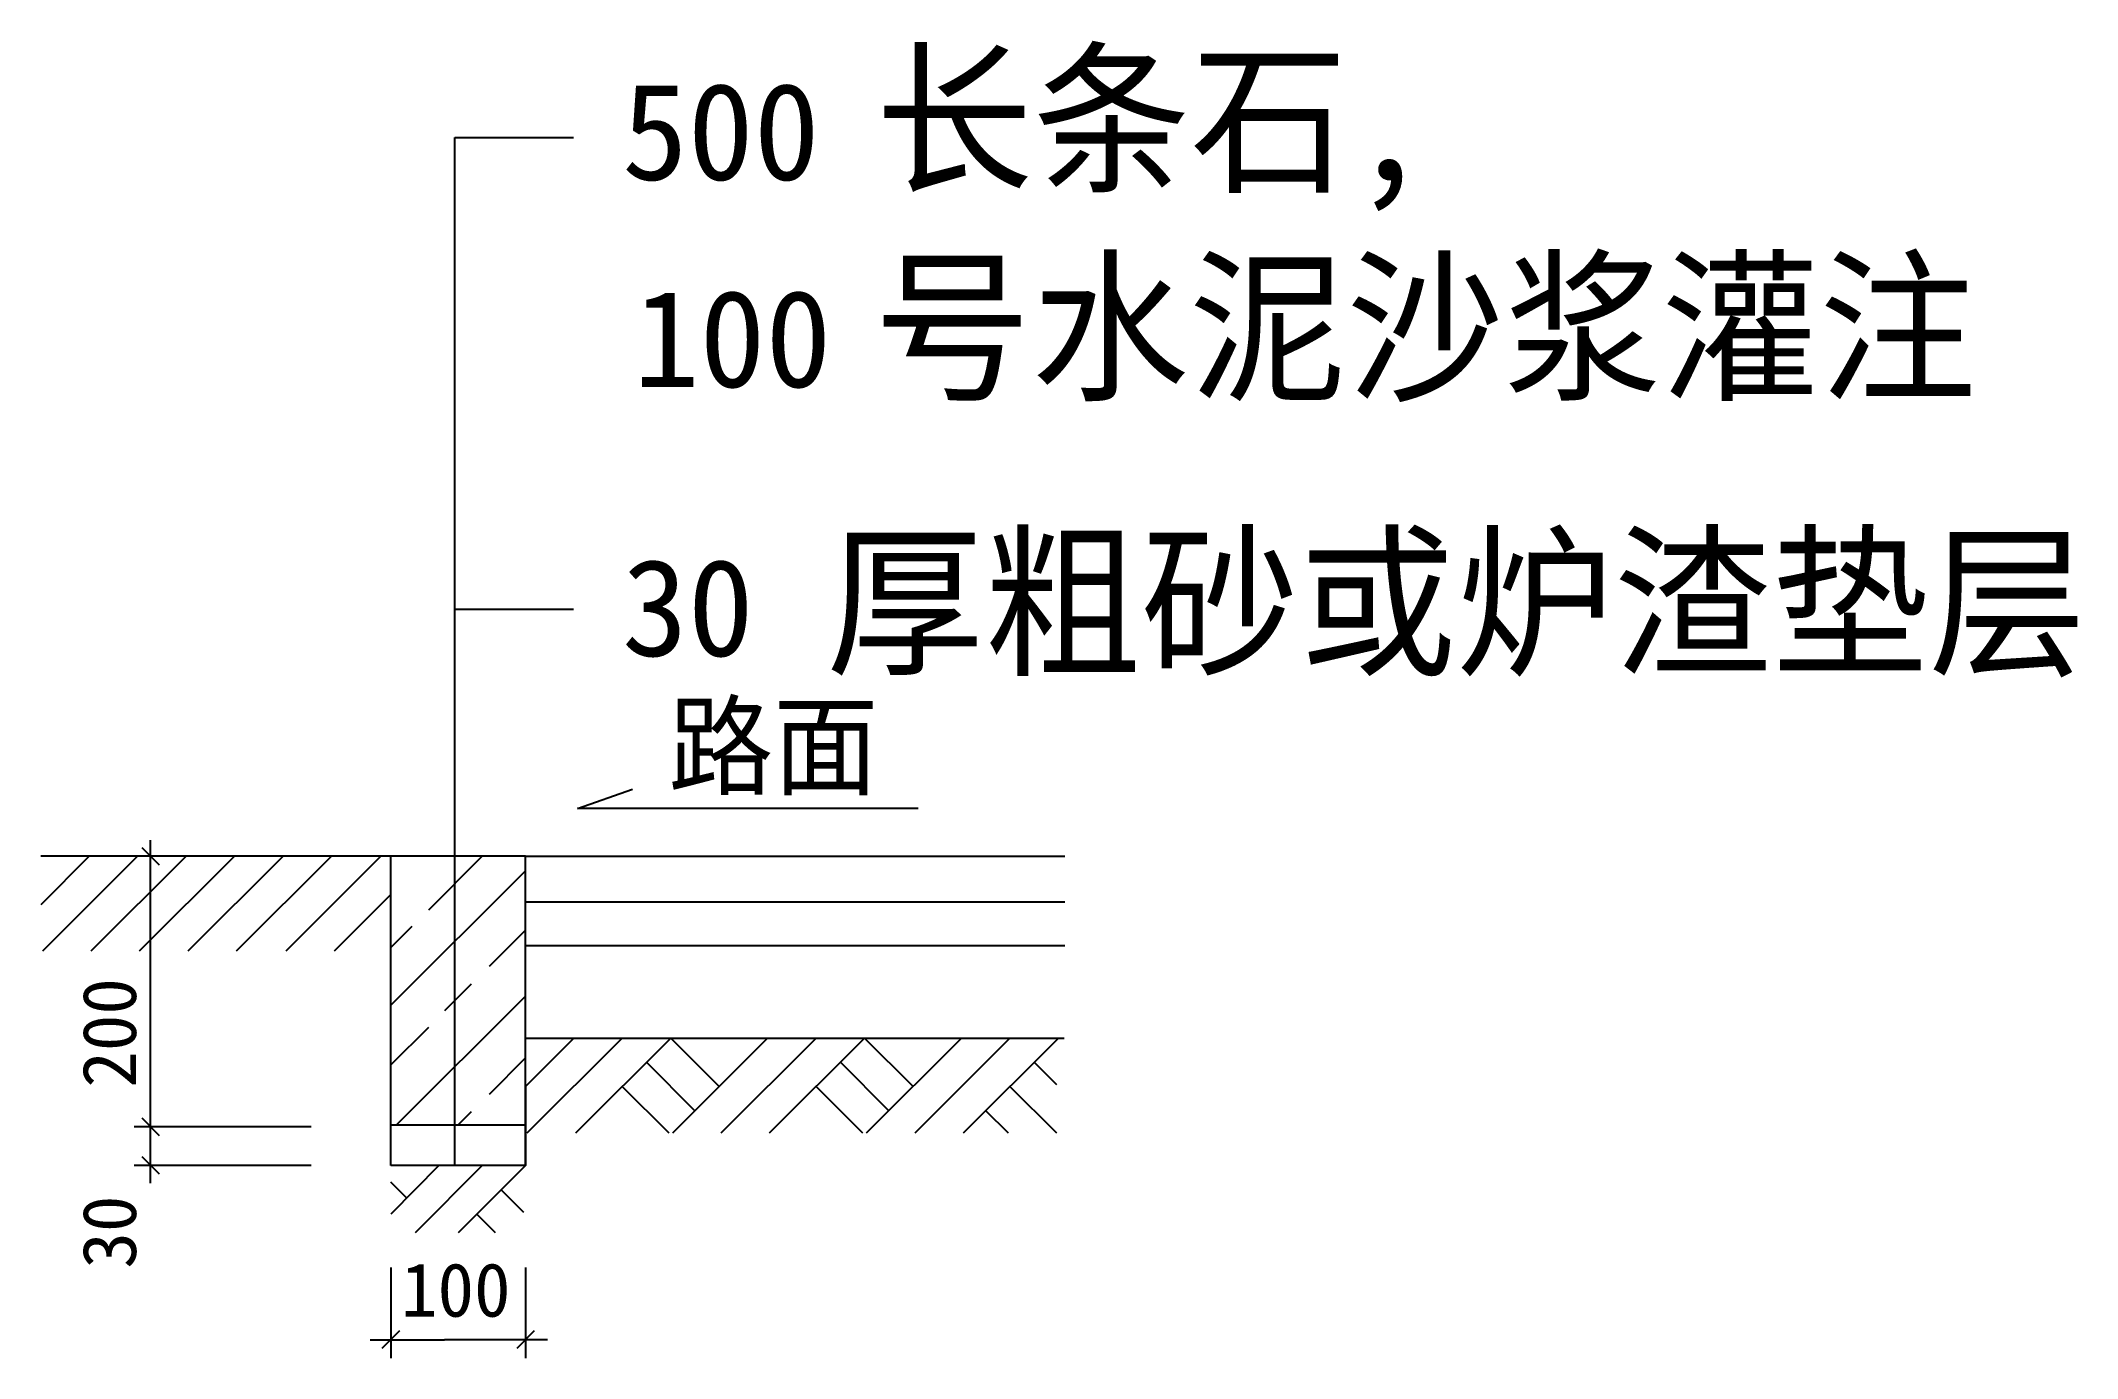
# Model space of a CAD drawing. Header units: metres. Extents: x 211.8 to 262.3, y 274.6 to 307.3.
import ezdxf

# ---------------------------------------------------------------- set-up
doc = ezdxf.new("R2010")
doc.units = ezdxf.units.M

msp = doc.modelspace()

# ---------------------------------------------------------------- hatches: boundary and pattern name
h = msp.add_hatch()
h.set_pattern_fill('SOLID')
h.paths.add_polyline_path([(223.84, 275.11), (223.84, 275.11), (223.84, 275.11), (223.84, 275.11), (223.84, 275.11)])

# ---------------------------------------------------------------- linework, layer by layer
for p, q in [((222.09, 287.08), (222.09, 304.88)), ((222.09, 304.88), (225.03, 304.88)), ((222.09, 293.2), (225.03, 293.2)), ((225.13, 288.26), (226.49, 288.74)), ((233.57, 288.26), (225.13, 288.26)), ((214.55, 287.48), (214.55, 278.99)), ((213.04, 287.08), (211.84, 285.88)), ((214.24, 287.08), (211.88, 284.73)), ((215.44, 287.08), (213.08, 284.73)), ((216.64, 287.08), (214.28, 284.73)), ((217.84, 287.08), (215.48, 284.73)), ((219.04, 287.08), (216.68, 284.73)), ((220.26, 287.08), (217.91, 284.73)), ((222.77, 287.08), (221.44, 285.75)), ((222.09, 279.42), (222.09, 287.08)), ((223.84, 286.72), (220.51, 283.39)), ((220.51, 286.13), (219.11, 284.73)), ((223.84, 285.95), (237.2, 285.95)), ((221.03, 285.34), (220.51, 284.82)), ((223.84, 285.25), (222.94, 284.35)), ((223.84, 284.87), (237.2, 284.87)), ((222.5, 283.91), (221.84, 283.25)), ((223.84, 283.62), (220.64, 280.42)), ((221.44, 282.84), (220.51, 281.92)), ((225.04, 282.58), (223.84, 281.38)), ((226.24, 282.58), (223.88, 280.22)), ((227.44, 282.58), (225.08, 280.22)), ((228.64, 281.38), (227.44, 282.58)), ((229.84, 282.58), (227.48, 280.22)), ((231.04, 282.58), (228.68, 280.22)), ((232.24, 282.58), (229.88, 280.22)), ((233.44, 281.38), (232.24, 282.58)), ((234.64, 282.58), (232.28, 280.22)), ((235.84, 282.58), (233.48, 280.22)), ((237.04, 282.58), (234.68, 280.22)), ((223.84, 282.09), (222.94, 281.18)), ((228.04, 280.78), (226.84, 281.98)), ((232.84, 280.78), (231.64, 281.98)), ((237, 281.42), (236.44, 281.98)), ((227.4, 280.22), (226.24, 281.38)), ((232.2, 280.22), (231.04, 281.38)), ((237, 280.22), (235.84, 281.38)), ((214.15, 280.39), (218.54, 280.39)), ((222.5, 280.75), (222.17, 280.42)), ((235.8, 280.22), (235.24, 280.78)), ((214.15, 279.43), (218.54, 279.43)), ((221.7, 279.42), (220.51, 278.22)), ((222.77, 279.42), (221.11, 277.76)), ((223.84, 279.42), (222.18, 277.76)), ((220.9, 278.62), (220.51, 279.01)), ((223.8, 278.26), (223.24, 278.82)), ((223.1, 277.76), (222.64, 278.22)), ((220.51, 276.9), (220.51, 274.65)), ((223.84, 276.9), (223.84, 274.65)), ((220, 275.11), (221.84, 275.11)), ((224.39, 275.11), (221.84, 275.11))]:
    msp.add_line(p, q)
for points in [[(223.84, 287.08), (211.84, 287.08)], [(214.34, 287.3), (214.77, 286.87)], [(220.51, 279.42), (220.51, 287.08)], [(223.84, 283.75), (223.84, 287.08)], [(223.84, 287.08), (237.2, 287.08)], [(223.84, 279.42), (223.84, 283.75)], [(223.84, 282.58), (237.18, 282.58)], [(223.84, 281.42), (223.84, 280.42), (220.51, 280.42)], [(214.34, 280.6), (214.77, 280.17)], [(223.84, 280.42), (223.84, 279.42), (220.51, 279.42)], [(214.34, 279.65), (214.77, 279.22)], [(220.72, 275.33), (220.29, 274.89)], [(224.06, 275.33), (223.63, 274.89)], [(223.84, 275.11), (223.84, 275.11), (223.84, 275.11), (223.84, 275.11), (223.84, 275.11)]]:
    msp.add_lwpolyline(points)

# ---------------------------------------------------------------- texts
for s, height, p in [('长条石,', 3, (232.51, 303.83)), ('500', 2.4, (226.23, 303.83)), ('号水泥沙浆灌注', 3, (232.47, 298.68)), ('100', 2.4, (226.52, 298.7)), ('厚粗砂或炉渣垫层', 3, (231.29, 291.87)), ('30', 2.4, (226.23, 292.04)), ('路面', 2, (227.38, 288.81)), ('100', 1.33, (220.76, 275.68))]:
    msp.add_text(s, height=height).set_placement(p)
for s, p in [('200 ', (214.2, 281.35)), ('30 ', (214.2, 276.87))]:
    msp.add_text(s, height=1.33, rotation=90).set_placement(p)

doc.saveas('drawing.dxf')
